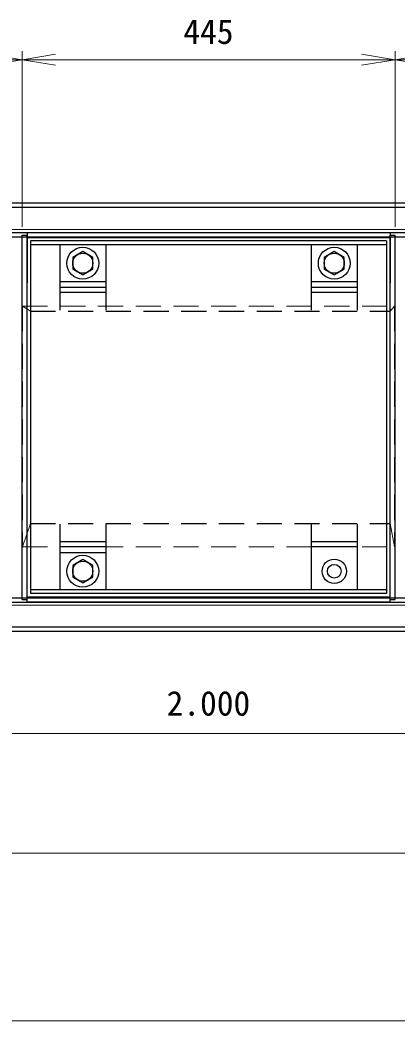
# Model space of a CAD drawing. Units: millimetres at full size, sheet at 1:20. Extents: x 0 to 8400, y -600 to 5940.
# Drawn here: x 5860 to 6310, y 0 to 1193 of the extents above; entities that cross this region are included whole.
import ezdxf
from ezdxf.enums import TextEntityAlignment as Align

# ---------------------------------------------------------------- set-up
doc = ezdxf.new("R2010")
doc.units = ezdxf.units.MM
doc.header["$LTSCALE"] = 20
doc.linetypes.add('USER4', pattern=[2.25, 1.5, -0.75])
for name, color, linetype, lineweight in [('_0-1_10-GR', 3, 'Continuous', 25), ('_0-2_11-GR', 3, 'Continuous', 25), ('_0-E_50-BASEPLATE', 3, 'Continuous', 25), ('_1-9_20-FRAME', 2, 'Continuous', 25), ('CON（太線）', 1, 'Continuous', 25), ('寸法線', 7, 'Continuous', 9), ('構造物-寸法', 7, 'Continuous', 9)]:
    doc.layers.add(name, color=color, linetype=linetype, lineweight=lineweight)
doc.styles.add('ＭＳ ゴシック', font='')
doc.styles.get('ＭＳ ゴシック').set_extended_font_data('MS Gothic')

# ---------------------------------------------------------------- blocks, each defined once
blk = doc.blocks.new('open_arrow')
at = {"color": 0, "linetype": 'Continuous', "lineweight": -2}
blk.add_lwpolyline([(7.5, 1.25), (0, 0), (7.5, -1.25)], dxfattribs=at)

msp = doc.modelspace()

# ---------------------------------------------------------------- linework, layer by layer
at = {"layer": '_0-1_10-GR'}
for p, q in [((6297.88, 929.32), (5872.88, 929.32)), ((5872.88, 929.32), (5872.88, 924.82)), ((6297.88, 924.82), (5872.88, 924.82)), ((5907.88, 924.82), (5907.88, 896.82)), ((5962.88, 924.82), (5962.88, 896.82)), ((6207.88, 924.82), (6207.88, 896.82)), ((6262.88, 924.82), (6262.88, 896.82)), ((6297.88, 929.32), (6297.88, 924.82)), ((5907.88, 896.82), (5907.88, 891.82)), ((5962.88, 896.82), (5962.88, 891.82)), ((6207.88, 896.82), (6207.88, 891.82)), ((6262.88, 896.82), (6262.88, 891.82)), ((5907.88, 891.82), (5907.88, 846.82)), ((5962.88, 891.82), (5962.88, 846.82)), ((6207.88, 891.82), (6207.88, 846.82)), ((6262.88, 891.82), (6262.88, 846.82)), ((5962.88, 873.82), (5907.88, 873.82)), ((6262.88, 873.82), (6207.88, 873.82)), ((5962.88, 867.82), (5907.88, 867.82)), ((6262.88, 867.82), (6207.88, 867.82)), ((5907.88, 591.82), (5907.88, 546.82)), ((5962.88, 591.82), (5962.88, 546.82)), ((6207.88, 591.82), (6207.88, 546.82)), ((6262.88, 591.82), (6262.88, 546.82)), ((5962.88, 570.82), (5907.88, 570.82)), ((5962.88, 564.82), (5907.88, 564.82)), ((6262.88, 570.82), (6207.88, 570.82)), ((6207.88, 570.82), (6207.88, 564.82)), ((6262.88, 564.82), (6207.88, 564.82)), ((5907.88, 546.82), (5907.88, 541.82)), ((5907.88, 541.82), (5907.88, 513.82)), ((5962.88, 546.82), (5962.88, 541.82)), ((5962.88, 541.82), (5962.88, 513.82)), ((6207.88, 546.82), (6207.88, 541.82)), ((6207.88, 541.82), (6207.88, 513.82)), ((6262.88, 546.82), (6262.88, 541.82)), ((6262.88, 541.82), (6262.88, 513.82)), ((6297.88, 513.82), (5872.88, 513.82)), ((6297.88, 509.32), (5872.88, 509.32))]:
    msp.add_line(p, q, dxfattribs=at)
at = {"layer": '_0-2_11-GR'}
for p, q in [((6297.88, 929.32), (5872.88, 929.32)), ((5872.88, 929.32), (5872.88, 509.32)), ((6297.88, 929.32), (6297.88, 509.32)), ((5962.88, 873.82), (5907.88, 873.82)), ((5962.88, 564.82), (5907.88, 564.82)), ((6262.88, 564.82), (6207.88, 564.82))]:
    msp.add_line(p, q, dxfattribs=at)
at = {"layer": '_0-E_50-BASEPLATE'}
for p, q in [((5962.88, 880.82), (5907.88, 880.82)), ((6262.88, 880.82), (6207.88, 880.82)), ((5962.88, 557.82), (5907.88, 557.82))]:
    msp.add_line(p, q, dxfattribs=at)
msp.add_circle((6235.38, 535.82), 14.5, dxfattribs=at)
at = {"layer": '_1-9_20-FRAME', "color": 4}
for p, q in [((5862.88, 502.32), (5862.88, 936.32)), ((5862.88, 936.32), (5868.88, 936.32)), ((5868.88, 939.32), (5868.88, 933.32)), ((5868.88, 939.32), (6301.88, 939.32)), ((5868.88, 939.32), (5868.88, 879.32)), ((5868.88, 502.32), (5868.88, 936.32)), ((5868.88, 933.32), (6301.88, 933.32)), ((6301.88, 939.32), (6301.88, 933.32)), ((6301.88, 939.32), (6301.88, 879.32)), ((6301.88, 502.32), (6301.88, 936.32)), ((6301.88, 936.32), (6307.88, 936.32)), ((6307.88, 502.32), (6307.88, 936.32)), ((5868.88, 499.32), (5868.88, 559.32)), ((6301.88, 499.32), (6301.88, 559.32)), ((5862.88, 502.32), (5868.88, 502.32)), ((5868.88, 505.32), (6301.88, 505.32)), ((6301.88, 499.32), (6301.88, 505.32)), ((6301.88, 502.32), (6307.88, 502.32)), ((5868.88, 499.32), (6301.88, 499.32))]:
    msp.add_line(p, q, dxfattribs=at)
at = {"layer": '_1-9_20-FRAME'}
for p, q in [((5935.38, 916.68), (5923.38, 909.75)), ((5923.38, 909.75), (5923.38, 895.89)), ((5947.38, 909.75), (5935.38, 916.68)), ((5947.38, 895.89), (5947.38, 909.75)), ((6235.38, 916.68), (6223.38, 909.75)), ((6223.38, 909.75), (6223.38, 895.89)), ((6247.38, 909.75), (6235.38, 916.68)), ((6247.38, 895.89), (6247.38, 909.75)), ((5923.38, 895.89), (5935.38, 888.96)), ((5935.38, 888.96), (5947.38, 895.89)), ((6223.38, 895.89), (6235.38, 888.96)), ((6235.38, 888.96), (6247.38, 895.89)), ((5935.38, 549.68), (5923.38, 542.75)), ((5947.38, 542.75), (5935.38, 549.68)), ((5923.38, 542.75), (5923.38, 528.89)), ((5947.38, 528.89), (5947.38, 542.75)), ((5923.38, 528.89), (5935.38, 521.96)), ((5935.38, 521.96), (5947.38, 528.89)), ((5868.88, 499.32), (5868.88, 505.32))]:
    msp.add_line(p, q, dxfattribs=at)
at = {"layer": '_1-9_20-FRAME', "color": 7, "linetype": 'USER4', "lineweight": 9}
for p, q in [((5863.49, 851.82), (6307.26, 851.82)), ((5863.49, 851.82), (5863.49, 564.82)), ((5863.49, 851.82), (5872.88, 845.82)), ((6301.88, 845.82), (6307.26, 851.82)), ((6307.26, 851.82), (6307.26, 564.82)), ((5872.88, 592.82), (5863.49, 564.82)), ((6301.88, 592.82), (6307.26, 564.82)), ((5863.49, 564.82), (6307.26, 564.82))]:
    msp.add_line(p, q, dxfattribs=at)
at = {"layer": '_1-9_20-FRAME', "color": 4, "linetype": 'USER4'}
for p, q in [((5872.88, 845.82), (6301.88, 845.82)), ((5872.88, 592.82), (6301.88, 592.82))]:
    msp.add_line(p, q, dxfattribs=at)
at = {"layer": '_1-9_20-FRAME'}
for centre, radius in [((5935.38, 902.82), 19), ((6235.38, 902.82), 19), ((5935.38, 902.82), 12), ((6235.38, 902.82), 12), ((5935.38, 535.82), 19), ((5935.38, 535.82), 12), ((6235.38, 535.82), 8.25)]:
    msp.add_circle(centre, radius, dxfattribs=at)
at = {"layer": 'CON（太線）'}
for p, q in [((7085.38, 974.32), (5085.38, 974.32)), ((7085.38, 969.32), (5085.38, 969.32)), ((5085.38, 939.32), (7085.38, 939.32)), ((5090.38, 934.33), (7080.38, 934.33)), ((5090.38, 504.31), (7080.38, 504.31)), ((5085.38, 499.11), (7085.38, 499.11)), ((7085.38, 469.32), (5085.38, 469.32)), ((5085.38, 464.32), (7085.38, 464.32))]:
    msp.add_line(p, q, dxfattribs=at)
at = {"layer": '寸法線'}
for p, q in [((5862.88, 1145.3), (5085.38, 1145.3)), ((5862.88, 946.32), (5862.88, 1155.3)), ((5862.88, 946.32), (5862.88, 1155.3)), ((6307.88, 1145.3), (5862.88, 1145.3)), ((6307.88, 946.32), (6307.88, 1155.3)), ((6307.88, 946.32), (6307.88, 1155.3)), ((6307.88, 1145.3), (7085.38, 1145.3))]:
    msp.add_line(p, q, dxfattribs=at)
at = {"layer": '寸法線', "color": 2}
for p, q in [((5085.38, 943.19), (7085.38, 943.19)), ((5085.38, 495.45), (7085.38, 495.45))]:
    msp.add_line(p, q, dxfattribs=at)
at = {"layer": '構造物-寸法'}
for p, q in [((5085.38, 342.49), (7085.38, 342.49)), ((200, 200), (8200, 200))]:
    msp.add_line(p, q, dxfattribs=at)
at = {"layer": '構造物-寸法', "color": 2}
msp.add_line((0, 0), (8400, 0), dxfattribs=at)

# ---------------------------------------------------------------- block references
at = {"layer": '寸法線', "xscale": 5.33, "yscale": 5.33, "rotation": 180}
for p in [(5862.88, 1145.3), (6307.88, 1145.3)]:
    msp.add_blockref('open_arrow', p, dxfattribs=at)
at = {"layer": '寸法線', "xscale": 5.33, "yscale": 5.33}
for p in [(5862.88, 1145.3), (6307.88, 1145.3)]:
    msp.add_blockref('open_arrow', p, dxfattribs=at)

# ---------------------------------------------------------------- texts
at = {"layer": '寸法線', "style": 'ＭＳ ゴシック'}
msp.add_text('445', height=29.33, dxfattribs=at).set_placement((6055.38, 1155.3), align=Align.BOTTOM_LEFT)
at = {"layer": '構造物-寸法', "style": 'ＭＳ ゴシック'}
msp.add_text('2.000', height=29.33, dxfattribs=at).set_placement((6035.38, 355.03), align=Align.BOTTOM_LEFT)

doc.saveas('drawing.dxf')
